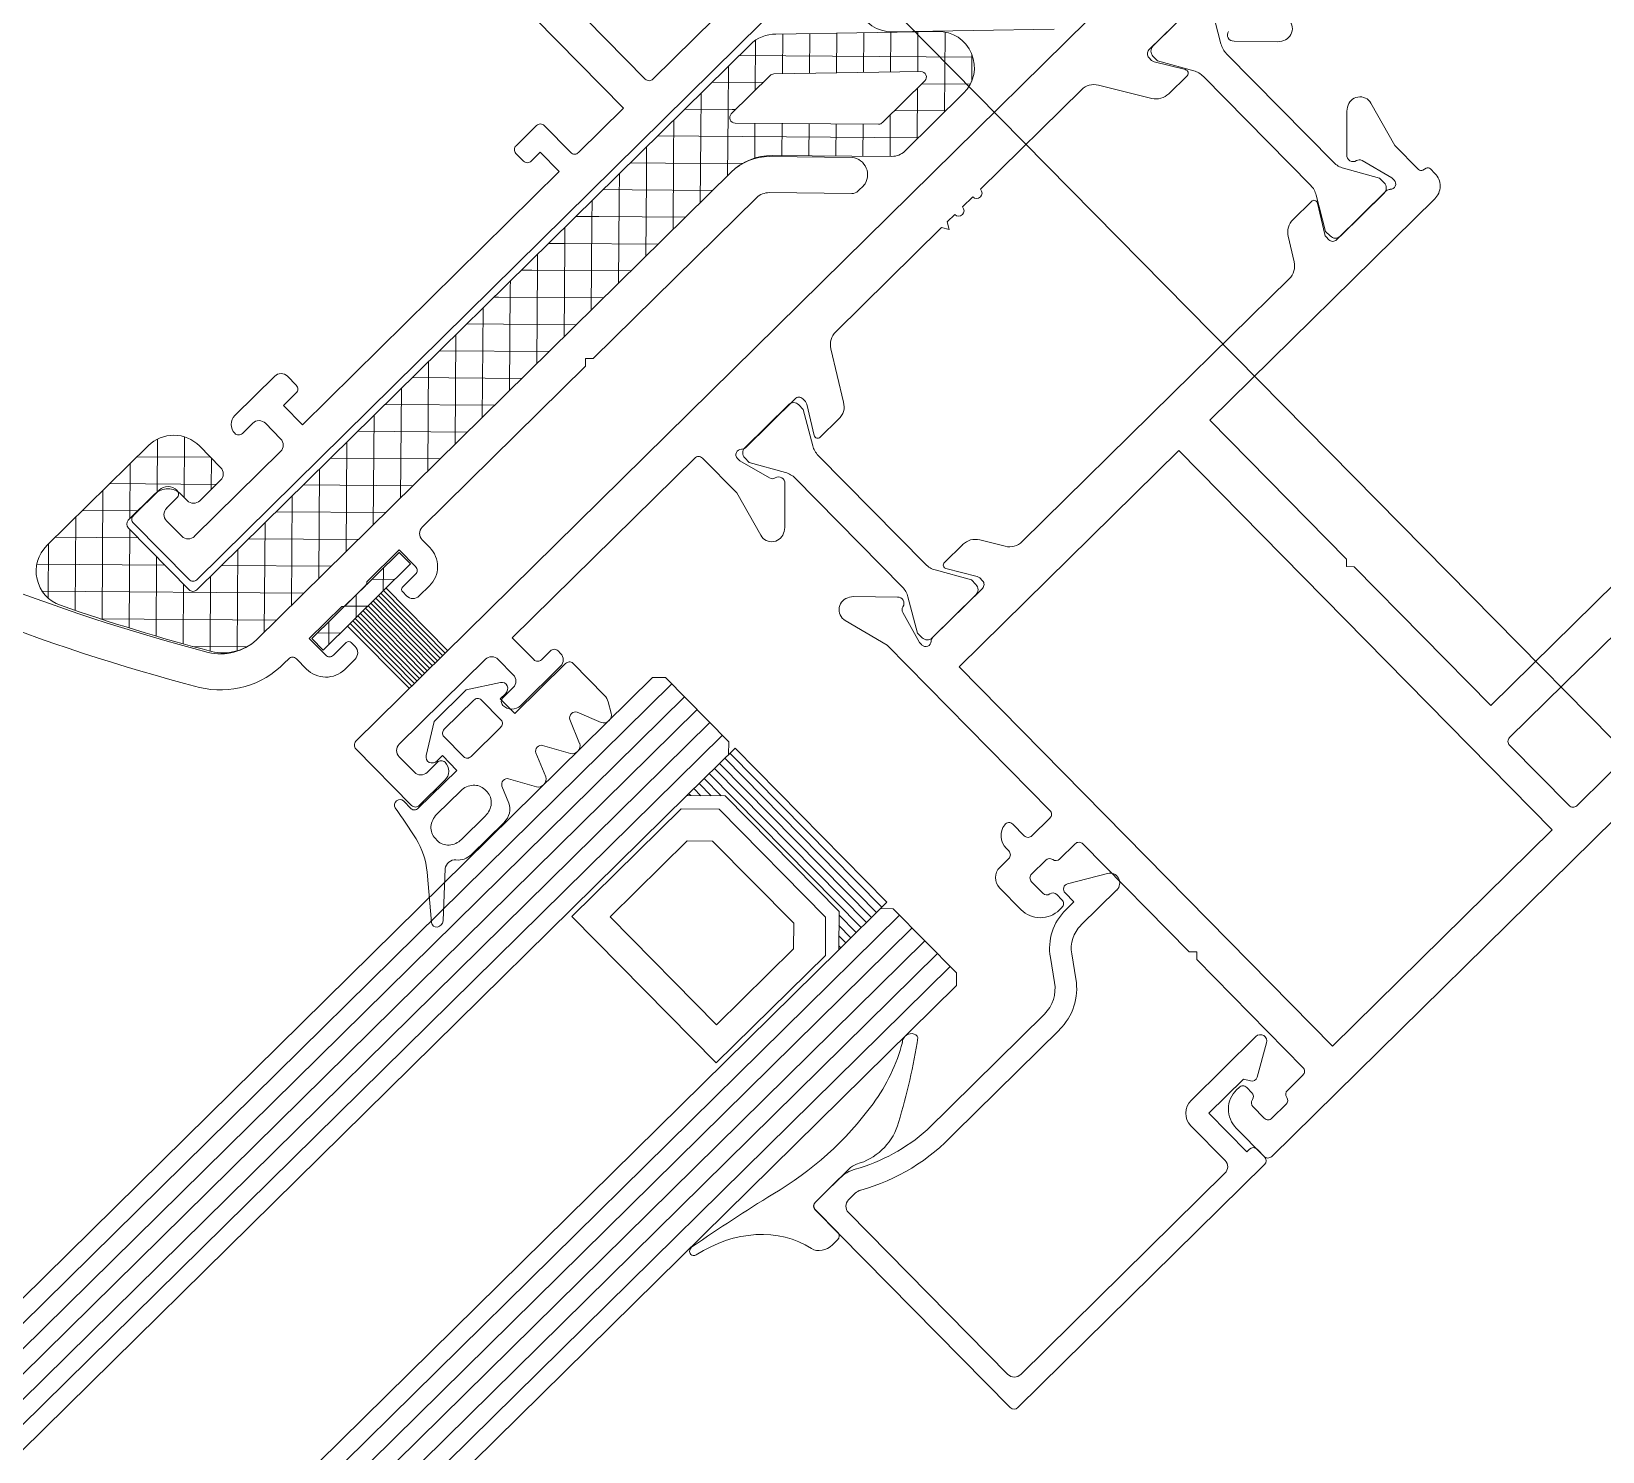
# Model space of a CAD drawing. Header units: centimetres. Extents: x 118932 to 154602, y -32682 to -23521.
# Drawn here: x 137611.67 to 137620.38, y -25667.47 to -25659.6 of the extents above; entities that cross this region are included whole.
import ezdxf

# ---------------------------------------------------------------- set-up
doc = ezdxf.new("R2010")
doc.units = ezdxf.units.CM
doc.header["$LTSCALE"] = 50
doc.header["$MEASUREMENT"] = 0
doc.layers.add('GEN_02_TF_Pencere', color=7, linetype='Continuous', lineweight=9, true_color=0x6093ac)
doc.layers.add('GEN_05_ML_Alçıpan_giydirme', color=7, linetype='Continuous', lineweight=18, true_color=0x7ebab5)

# ---------------------------------------------------------------- blocks, each defined once
blk = doc.blocks.new('P7_')
at = {"layer": 'GEN_02_TF_Pencere'}
for p, q in [((163386.2152, -16188.8257, 0.0001), (163386.2152, -16138.8229, 0.0001)), ((163384.7654, -16170.657, 0.0001), (163384.765, -16169.9566, 0.0001)), ((163384.9651, -16170.1565, 0.0001), (163384.9653, -16170.6269, 0.0001)), ((163381.2155, -16170.829, 0.0001), (163381.2152, -16170.389, 0.0001)), ((163381.2452, -16170.359, 0.0001), (163381.4452, -16170.3589, 0.0001)), ((163382.0352, -16170.3586, 0.0001), (163382.3452, -16170.3584, 0.0001)), ((163382.3952, -16170.4084, 0.0001), (163382.3953, -16170.4784, 0.0001)), ((163384.1952, -16170.3873, 0.0001), (163384.3552, -16170.3872, 0.0001)), ((163381.4852, -16170.4589, 0.0001), (163381.4052, -16170.4589, 0.0001)), ((163382.0752, -16170.4585, 0.0001), (163381.9952, -16170.4586, 0.0001)), ((163384.1653, -16170.4773, 0.0001), (163384.1652, -16170.4173, 0.0001)), ((163384.3852, -16170.4172, 0.0001), (163384.3853, -16170.6272, 0.0001)), ((163381.3553, -16170.509, 0.0001), (163381.3553, -16170.629, 0.0001)), ((163382.1253, -16170.6285, 0.0001), (163382.1253, -16170.5085, 0.0001)), ((163382.3653, -16170.5084, 0.0001), (163382.2653, -16170.5084, 0.0001)), ((163382.2653, -16170.5084, 0.0001), (163382.2654, -16170.6584, 0.0001)), ((163384.2653, -16170.5073, 0.0001), (163384.1953, -16170.5073, 0.0001)), ((163384.2654, -16170.6573, 0.0001), (163384.2653, -16170.5073, 0.0001)), ((163382.2654, -16170.6584, 0.0001), (163384.2654, -16170.6573, 0.0001)), ((163384.4154, -16170.6572, 0.0001), (163384.7654, -16170.657, 0.0001)), ((163384.9954, -16170.6569, 0.0001), (163386.6154, -16170.6559, 0.0001)), ((163381.4054, -16170.6789, 0.0001), (163382.0754, -16170.6785, 0.0001)), ((163389.1855, -16170.8545, 0.0001), (163381.2455, -16170.859, 0.0001)), ((163382.1507, -16171.5388, 0.0001), (163381.4707, -16171.5388, 0.0001)), ((163381.4707, -16171.5388, 0.0001), (163381.4707, -16171.6288, 0.0001)), ((163381.5143, -16171.5388, 0.0001), (163381.6043, -16171.6288, 0.0001)), ((163381.5143, -16171.6288, 0.0001), (163381.6043, -16171.5388, 0.0001)), ((163381.7265, -16171.5388, 0.0001), (163381.8165, -16171.6288, 0.0001)), ((163381.7265, -16171.6288, 0.0001), (163381.8165, -16171.5388, 0.0001)), ((163381.9386, -16171.5388, 0.0001), (163382.0286, -16171.6288, 0.0001)), ((163381.9386, -16171.6288, 0.0001), (163382.0286, -16171.5388, 0.0001)), ((163382.15, -16171.5381, 0.0001), (163382.1514, -16171.5395, 0.0001)), ((163382.1507, -16171.6288, 0.0001), (163382.1507, -16171.5388, 0.0001)), ((163381.4707, -16171.6288, 0.0001), (163382.1507, -16171.6288, 0.0001)), ((163381.4707, -16171.6288, 0.0001), (163381.4707, -16171.6288, 0.0001)), ((163381.6607, -16171.6288, 0.0001), (163381.6607, -16172.1165, 0.0001)), ((163381.6807, -16171.6288, 0.0001), (163381.6807, -16172.1165, 0.0001)), ((163381.7007, -16171.6288, 0.0001), (163381.7007, -16172.1165, 0.0001)), ((163381.7207, -16171.6288, 0.0001), (163381.7207, -16172.1165, 0.0001)), ((163381.7407, -16171.6288, 0.0001), (163381.7407, -16172.1165, 0.0001)), ((163381.7607, -16171.6288, 0.0001), (163381.7607, -16172.1165, 0.0001)), ((163381.7807, -16171.6288, 0.0001), (163381.7807, -16172.1165, 0.0001)), ((163381.8007, -16171.6288, 0.0001), (163381.8007, -16172.1165, 0.0001)), ((163381.8207, -16171.6288, 0.0001), (163381.8207, -16172.1165, 0.0001)), ((163381.8407, -16171.6288, 0.0001), (163381.8407, -16172.1165, 0.0001)), ((163381.8607, -16171.6288, 0.0001), (163381.8607, -16172.1165, 0.0001)), ((163381.8807, -16171.6288, 0.0001), (163381.8807, -16172.1165, 0.0001)), ((163381.9007, -16171.6288, 0.0001), (163381.9007, -16172.1165, 0.0001)), ((163381.9207, -16171.6288, 0.0001), (163381.9207, -16172.1165, 0.0001)), ((163381.9407, -16171.6288, 0.0001), (163381.9407, -16172.1165, 0.0001)), ((163381.9607, -16171.6288, 0.0001), (163381.9607, -16172.1165, 0.0001)), ((163381.4672, -16172.4459, 0.0001), (163381.6307, -16172.3425, 0.0001)), ((163381.6307, -16172.3425, 0.0001), (163381.8807, -16172.3427, 0.0001)), ((163381.8706, -16172.4133, 0.0001), (163381.6406, -16172.413, 0.0001)), ((163381.8807, -16172.3427, 0.0001), (163382.0439, -16172.4465, 0.0001)), ((163381.6106, -16172.4394, 0.0001), (163381.6104, -16172.5981, 0.0001)), ((163381.9004, -16172.5984, 0.0001), (163381.9006, -16172.4397, 0.0001)), ((163381.2005, -16172.5371, 0.0001), (163381.2004, -16172.5977, 0.0001)), ((163381.5305, -16172.5099, 0.0001), (163381.4905, -16172.5098, 0.0001)), ((163381.5303, -16172.6245, 0.0001), (163381.5305, -16172.5099, 0.0001)), ((163381.9805, -16172.5103, 0.0001), (163381.9803, -16172.6249, 0.0001)), ((163382.0205, -16172.5104, 0.0001), (163381.9805, -16172.5103, 0.0001)), ((163381.2303, -16172.6242, 0.0001), (163381.5303, -16172.6245, 0.0001)), ((163381.6191, -16172.6168, 0.0001), (163381.6191, -16172.6168, 0.0001)), ((163381.6403, -16172.6246, 0.0001), (163381.8703, -16172.6248, 0.0001)), ((163381.9803, -16172.6249, 0.0001), (163382.3752, -16172.6253, 0.0001)), ((163382.4052, -16172.6518, 0.0001), (163382.4049, -16172.9029, 0.0001)), ((163381.4658, -16172.72, 0.0001), (163381.2801, -16172.7198, 0.0001)), ((163381.1799, -16172.8078, 0.0001), (163381.1799, -16172.8268, 0.0001)), ((163381.5656, -16172.8272, 0.0001), (163381.5657, -16172.8082, 0.0001)), ((163381.5656, -16172.8272, 0.0001), (163381.5656, -16172.8272, 0.0001)), ((163380.8378, -16173.1266, 0.0001), (163381.0159, -16172.9111, 0.0001)), ((163381.2798, -16172.915, 0.0001), (163381.4655, -16172.9152, 0.0001)), ((163381.6471, -16172.8622, 0.0001), (163381.6081, -16172.9555, 0.0001)), ((163381.7801, -16172.9988, 0.0001), (163381.7018, -16172.8589, 0.0001)), ((163381.9114, -16172.8624, 0.0001), (163381.8557, -16172.9956, 0.0001)), ((163382.0444, -16172.999, 0.0001), (163381.966, -16172.8592, 0.0001)), ((163382.1753, -16172.8629, 0.0001), (163382.1199, -16172.9959, 0.0001)), ((163382.2866, -16172.9961, 0.0001), (163382.2316, -16172.8629, 0.0001)), ((163303.5737, -16173.019, 0.0001), (163382.6652, -16173.019, 0.0001)), ((163381.1016, -16172.9671, 0.0001), (163380.8898, -16173.1659, 0.0001)), ((163381.5142, -16173.0131, 0.0001), (163381.2602, -16173.0129, 0.0001)), ((163381.6081, -16172.9555, 0.0001), (163381.6081, -16172.9555, 0.0001)), ((163382.3944, -16172.942, 0.0001), (163382.3621, -16172.9993, 0.0001)), ((163382.7152, -16173.069, 0.0001), (163382.6652, -16173.019, 0.0001)), ((163382.7152, -16173.569, 0.0001), (163382.7152, -16173.069, 0.0001)), ((163303.6563, -16173.119, 0.0001), (163382.7152, -16173.119, 0.0001)), ((163301.7852, -16173.219, 0.0001), (163382.7152, -16173.219, 0.0001)), ((163301.7852, -16173.319, 0.0001), (163382.7152, -16173.319, 0.0001)), ((163301.7852, -16173.419, 0.0001), (163382.7152, -16173.419, 0.0001)), ((163301.7852, -16173.519, 0.0001), (163382.7152, -16173.519, 0.0001)), ((163302.1602, -16173.619, 0.0001), (163382.3402, -16173.619, 0.0001)), ((163382.4902, -16173.769, 0.0001), (163382.3402, -16173.619, 0.0001)), ((163382.3402, -16173.619, 0.0001), (163382.7152, -16173.619, 0.0001)), ((163382.3552, -16173.634, 0.0001), (163382.3552, -16173.619, 0.0001)), ((163382.3952, -16173.674, 0.0001), (163382.3952, -16173.619, 0.0001)), ((163382.4352, -16173.714, 0.0001), (163382.4352, -16173.619, 0.0001)), ((163382.4752, -16173.754, 0.0001), (163382.4752, -16173.619, 0.0001)), ((163382.5152, -16174.819, 0.0001), (163382.5152, -16173.619, 0.0001)), ((163382.5552, -16174.819, 0.0001), (163382.5552, -16173.619, 0.0001)), ((163382.5952, -16174.819, 0.0001), (163382.5952, -16173.619, 0.0001)), ((163382.6352, -16174.819, 0.0001), (163382.6352, -16173.619, 0.0001)), ((163382.6652, -16173.619, 0.0001), (163382.7152, -16173.569, 0.0001)), ((163382.6752, -16174.819, 0.0001), (163382.6752, -16173.619, 0.0001)), ((163382.7152, -16173.619, 0.0001), (163382.7152, -16174.819, 0.0001)), ((163382.7152, -16174.819, 0.0001), (163382.7152, -16173.619, 0.0001)), ((163382.2652, -16173.649, 0.0001), (163381.4152, -16173.649, 0.0001)), ((163381.4152, -16173.649, 0.0001), (163381.4152, -16174.789, 0.0001)), ((163382.4152, -16173.799, 0.0001), (163382.2652, -16173.649, 0.0001)), ((163382.1652, -16173.799, 0.0001), (163381.5652, -16173.799, 0.0001)), ((163381.5652, -16173.799, 0.0001), (163381.5652, -16174.639, 0.0001)), ((163382.2652, -16173.899, 0.0001), (163382.1652, -16173.799, 0.0001)), ((163382.4152, -16174.639, 0.0001), (163382.4152, -16173.799, 0.0001)), ((163382.4902, -16174.669, 0.0001), (163382.4902, -16173.769, 0.0001)), ((163382.2652, -16174.539, 0.0001), (163382.2652, -16173.899, 0.0001)), ((163382.1652, -16174.639, 0.0001), (163382.2652, -16174.539, 0.0001)), ((163381.5652, -16174.639, 0.0001), (163382.1652, -16174.639, 0.0001)), ((163382.2652, -16174.789, 0.0001), (163382.4152, -16174.639, 0.0001)), ((163382.3402, -16174.819, 0.0001), (163382.4902, -16174.669, 0.0001)), ((163382.3952, -16174.819, 0.0001), (163382.3952, -16174.764, 0.0001)), ((163382.4352, -16174.819, 0.0001), (163382.4352, -16174.724, 0.0001)), ((163382.4752, -16174.819, 0.0001), (163382.4752, -16174.684, 0.0001)), ((163302.1602, -16174.819, 0.0001), (163382.3402, -16174.819, 0.0001)), ((163381.4152, -16174.789, 0.0001), (163382.2652, -16174.789, 0.0001)), ((163382.7152, -16174.819, 0.0001), (163382.3402, -16174.819, 0.0001)), ((163382.3552, -16174.819, 0.0001), (163382.3552, -16174.804, 0.0001)), ((163382.7152, -16174.869, 0.0001), (163382.6652, -16174.819, 0.0001)), ((163382.7152, -16174.819, 0.0001), (163382.7152, -16174.819, 0.0001)), ((163301.7852, -16174.919, 0.0001), (163382.7152, -16174.919, 0.0001)), ((163382.7152, -16175.369, 0.0001), (163382.7152, -16174.869, 0.0001)), ((163301.7852, -16175.019, 0.0001), (163382.7152, -16175.019, 0.0001)), ((163301.7852, -16175.119, 0.0001), (163382.7152, -16175.119, 0.0001)), ((163301.7852, -16175.219, 0.0001), (163382.7152, -16175.219, 0.0001)), ((163301.7852, -16175.319, 0.0001), (163382.7152, -16175.319, 0.0001)), ((163382.6652, -16175.419, 0.0001), (163382.7152, -16175.369, 0.0001)), ((163301.8352, -16175.419, 0.0001), (163382.6652, -16175.419, 0.0001)), ((163382.2633, -16175.419, 0.0001), (163382.2506, -16175.4209, 0.0001)), ((163381.2652, -16175.725, 0.0001), (163381.5261, -16175.725, 0.0001)), ((163381.2352, -16175.9349, 0.0001), (163381.2352, -16175.7502, 0.0001)), ((163381.5755, -16175.736, 0.0001), (163381.5949, -16175.745, 0.0001)), ((163381.1673, -16175.9601, 0.0001), (163381.2052, -16175.9601, 0.0001)), ((163381.2052, -16175.9601, 0.0001), (163381.2052, -16175.9601, 0.0001))]:
    blk.add_line(p, q, dxfattribs=at)
at = {"layer": 'GEN_02_TF_Pencere', "extrusion": (0, 0, -1)}
for p, q in [((163380.5867, -16170.3528, 0.0001), (163380.7985, -16170.141, 0.0001)), ((163380.6452, -16170.5064, 0.0001), (163381.0106, -16170.141, 0.0001)), ((163380.7169, -16170.6469, 0.0001), (163381.2228, -16170.141, 0.0001)), ((163381.5762, -16170.141, 0.0001), (163380.7864, -16170.141, 0.0001)), ((163381.1762, -16170.4651, 0.0001), (163380.8521, -16170.141, 0.0001)), ((163381.2807, -16170.3575, 0.0001), (163381.0643, -16170.141, 0.0001)), ((163381.2185, -16170.3575, 0.0001), (163381.4349, -16170.141, 0.0001)), ((163381.6943, -16170.5589, 0.0001), (163381.2764, -16170.141, 0.0001)), ((163381.4293, -16170.3588, 0.0001), (163381.6374, -16170.1506, 0.0001)), ((163381.7762, -16170.4287, 0.0001), (163381.4885, -16170.141, 0.0001)), ((163381.1762, -16170.6772, 0.0001), (163380.6743, -16170.1753, 0.0001)), ((163381.6157, -16171.3288, 0.0001), (163380.59, -16170.3031, 0.0001)), ((163381.515, -16170.4852, 0.0001), (163381.7529, -16170.2473, 0.0001)), ((163380.7902, -16170.7857, 0.0001), (163381.1762, -16170.3997, 0.0001)), ((163381.1762, -16170.8689, 0.0001), (163381.1762, -16170.3889, 0.0001)), ((163381.2062, -16170.3575, 0.0001), (163381.4062, -16170.3575, 0.0001)), ((163381.7762, -16170.5089, 0.0001), (163381.7762, -16170.341, 0.0001)), ((163381.515, -16170.4489, 0.0001), (163381.515, -16170.5089, 0.0001)), ((163381.6534, -16170.5589, 0.0001), (163381.7762, -16170.4361, 0.0001)), ((163381.565, -16170.5589, 0.0001), (163381.7262, -16170.5589, 0.0001)), ((163381.4036, -16171.3288, 0.0001), (163380.7118, -16170.6371, 0.0001)), ((163380.8652, -16170.9229, 0.0001), (163381.1762, -16170.6118, 0.0001)), ((163380.9417, -16171.0584, 0.0001), (163381.1762, -16170.824, 0.0001)), ((163381.0199, -16171.1924, 0.0001), (163381.3134, -16170.8989, 0.0001)), ((163381.1274, -16171.297, 0.0001), (163381.5256, -16170.8989, 0.0001)), ((163385.5151, -16170.8989, 0.0001), (163381.2062, -16170.8989, 0.0001)), ((163381.3077, -16171.3288, 0.0001), (163381.7377, -16170.8989, 0.0001)), ((163381.8278, -16171.3288, 0.0001), (163381.3979, -16170.8989, 0.0001)), ((163381.5199, -16171.3288, 0.0001), (163381.9498, -16170.8989, 0.0001)), ((163382.0399, -16171.3288, 0.0001), (163381.61, -16170.8989, 0.0001)), ((163381.732, -16171.3288, 0.0001), (163382.162, -16170.8989, 0.0001)), ((163382.2521, -16171.3288, 0.0001), (163381.8221, -16170.8989, 0.0001)), ((163381.9441, -16171.3288, 0.0001), (163382.3741, -16170.8989, 0.0001)), ((163382.4642, -16171.3288, 0.0001), (163382.0343, -16170.8989, 0.0001)), ((163382.1563, -16171.3288, 0.0001), (163382.5862, -16170.8989, 0.0001)), ((163382.6763, -16171.3288, 0.0001), (163382.2464, -16170.8989, 0.0001)), ((163382.3684, -16171.3288, 0.0001), (163382.7984, -16170.8989, 0.0001)), ((163382.8885, -16171.3288, 0.0001), (163382.4585, -16170.8989, 0.0001)), ((163382.5805, -16171.3288, 0.0001), (163383.0105, -16170.8989, 0.0001)), ((163383.1006, -16171.3288, 0.0001), (163382.6707, -16170.8989, 0.0001)), ((163382.7927, -16171.3288, 0.0001), (163383.2226, -16170.8989, 0.0001)), ((163383.3127, -16171.3288, 0.0001), (163382.8828, -16170.8989, 0.0001)), ((163383.0048, -16171.3288, 0.0001), (163383.4279, -16170.9057, 0.0001)), ((163383.5249, -16171.3288, 0.0001), (163383.0949, -16170.8989, 0.0001)), ((163383.2169, -16171.3288, 0.0001), (163383.6204, -16170.9254, 0.0001)), ((163383.737, -16171.3288, 0.0001), (163383.307, -16170.8989, 0.0001)), ((163383.4279, -16170.9057, 0.0001), (163383.4348, -16170.8989, 0.0001)), ((163383.5372, -16170.9169, 0.0001), (163383.5192, -16170.8989, 0.0001)), ((163383.9491, -16171.3288, 0.0001), (163383.5372, -16170.9169, 0.0001)), ((163383.6204, -16170.9254, 0.0001), (163383.6469, -16170.8989, 0.0001)), ((163383.7734, -16170.941, 0.0001), (163383.7313, -16170.8989, 0.0001)), ((163383.8129, -16170.945, 0.0001), (163383.859, -16170.8989, 0.0001)), ((163384.0096, -16170.9651, 0.0001), (163383.9434, -16170.8989, 0.0001)), ((163384.0054, -16170.9646, 0.0001), (163384.0711, -16170.8989, 0.0001)), ((163384.2459, -16170.9892, 0.0001), (163384.1556, -16170.8989, 0.0001)), ((163384.1979, -16170.9843, 0.0001), (163384.2833, -16170.8989, 0.0001)), ((163384.4821, -16171.0133, 0.0001), (163384.3677, -16170.8989, 0.0001)), ((163384.3904, -16171.0039, 0.0001), (163384.4954, -16170.8989, 0.0001)), ((163384.7183, -16171.0374, 0.0001), (163384.5798, -16170.8989, 0.0001)), ((163384.5829, -16171.0235, 0.0001), (163384.7075, -16170.8989, 0.0001)), ((163384.7754, -16171.0432, 0.0001), (163384.9197, -16170.8989, 0.0001)), ((163384.9546, -16171.0615, 0.0001), (163384.792, -16170.8989, 0.0001)), ((163384.9679, -16171.0628, 0.0001), (163385.1318, -16170.8989, 0.0001)), ((163385.1908, -16171.0856, 0.0001), (163385.0041, -16170.8989, 0.0001)), ((163385.1604, -16171.0825, 0.0001), (163385.3439, -16170.8989, 0.0001)), ((163385.4162, -16171.0989, 0.0001), (163385.2162, -16170.8989, 0.0001)), ((163385.3561, -16171.0989, 0.0001), (163385.5525, -16170.9024, 0.0001)), ((163386.3445, -16171.815, 0.0001), (163385.4284, -16170.8989, 0.0001)), ((163385.5151, -16170.8989, 0.0001), (163385.5151, -16170.8989, 0.0001)), ((163383.4291, -16171.3288, 0.0001), (163383.8129, -16170.945, 0.0001)), ((163383.6412, -16171.3288, 0.0001), (163384.0054, -16170.9646, 0.0001)), ((163384.1613, -16171.3288, 0.0001), (163383.7734, -16170.941, 0.0001)), ((163383.8533, -16171.3288, 0.0001), (163384.1979, -16170.9843, 0.0001)), ((163384.3734, -16171.3288, 0.0001), (163384.0096, -16170.9651, 0.0001)), ((163384.0655, -16171.3288, 0.0001), (163384.3904, -16171.0039, 0.0001)), ((163384.5855, -16171.3288, 0.0001), (163384.2459, -16170.9892, 0.0001)), ((163384.2776, -16171.3288, 0.0001), (163384.5829, -16171.0235, 0.0001)), ((163384.7977, -16171.3288, 0.0001), (163384.4821, -16171.0133, 0.0001)), ((163385.5274, -16171.1397, 0.0001), (163385.6837, -16170.9834, 0.0001)), ((163386.3056, -16171.577, 0.0001), (163385.6565, -16170.9574, 0.0001)), ((163381.1813, -16171.3187, 0.0001), (163380.97, -16171.1074, 0.0001)), ((163384.4897, -16171.3288, 0.0001), (163384.7754, -16171.0432, 0.0001)), ((163384.7019, -16171.3288, 0.0001), (163384.9679, -16171.0628, 0.0001)), ((163385.0191, -16171.3382, 0.0001), (163384.7183, -16171.0374, 0.0001)), ((163384.914, -16171.3288, 0.0001), (163385.1604, -16171.0825, 0.0001)), ((163385.8148, -16171.9217, 0.0001), (163384.9546, -16171.0615, 0.0001)), ((163385.1699, -16171.0989, 0.0001), (163385.4726, -16171.0989, 0.0001)), ((163385.1699, -16171.0989, 0.0001), (163385.1699, -16171.0989, 0.0001)), ((163385.2041, -16171.0989, 0.0001), (163385.1908, -16171.0856, 0.0001)), ((163385.4933, -16171.1071, 0.0001), (163386.0826, -16171.6699, 0.0001)), ((163385.6359, -16171.2433, 0.0001), (163385.7922, -16171.087, 0.0001)), ((163385.7115, -16171.7129, 0.0001), (163385.1487, -16171.1501, 0.0001)), ((163385.7444, -16171.3469, 0.0001), (163385.9008, -16171.1906, 0.0001)), ((163385.09, -16171.3649, 0.0001), (163385.2268, -16171.2282, 0.0001)), ((163380.8365, -16171.2942, 0.0001), (163380.8365, -16171.2942, 0.0001)), ((163381.2467, -16171.3288, 0.0001), (163384.9425, -16171.3288, 0.0001)), ((163381.2468, -16171.3288, 0.0001), (163384.9424, -16171.3288, 0.0001)), ((163385.2066, -16171.4605, 0.0001), (163385.3328, -16171.3342, 0.0001)), ((163385.8529, -16171.4506, 0.0001), (163386.0093, -16171.2942, 0.0001)), ((163385.1547, -16171.4167, 0.0001), (163385.4767, -16171.7415, 0.0001)), ((163385.1687, -16171.4225, 0.0001), (163385.6385, -16171.8924, 0.0001)), ((163385.3127, -16171.5665, 0.0001), (163385.4389, -16171.4403, 0.0001)), ((163385.9614, -16171.5542, 0.0001), (163386.1178, -16171.3978, 0.0001)), ((163386.1248, -16171.4007, 0.0001), (163386.7739, -16172.0203, 0.0001)), ((163381.3007, -16171.5288, 0.0001), (163381.2663, -16171.5288, 0.0001)), ((163381.7134, -16171.5288, 0.0001), (163381.4607, -16171.5288, 0.0001)), ((163381.4607, -16171.5288, 0.0001), (163381.4607, -16171.6588, 0.0001)), ((163381.8907, -16171.5388, 0.0001), (163381.7307, -16171.5388, 0.0001)), ((163382.1607, -16171.5288, 0.0001), (163381.9081, -16171.5288, 0.0001)), ((163382.1607, -16171.6588, 0.0001), (163382.1607, -16171.5288, 0.0001)), ((163383.6116, -16171.5288, 0.0001), (163382.3407, -16171.5288, 0.0001)), ((163383.6416, -16171.4988, 0.0001), (163383.6116, -16171.5288, 0.0001)), ((163383.6716, -16171.5288, 0.0001), (163383.6416, -16171.4988, 0.0001)), ((163384.9425, -16171.5288, 0.0001), (163383.6716, -16171.5288, 0.0001)), ((163385.4187, -16171.6726, 0.0001), (163385.545, -16171.5464, 0.0001)), ((163386.0699, -16171.6578, 0.0001), (163386.2264, -16171.5014, 0.0001)), ((163381.3307, -16171.6388, 0.0001), (163381.3307, -16171.5588, 0.0001)), ((163382.2907, -16171.5788, 0.0001), (163382.2907, -16171.6388, 0.0001)), ((163385.3353, -16171.8829, 0.0001), (163385.0133, -16171.5581, 0.0001)), ((163386.0182, -16171.9217, 0.0001), (163386.332, -16171.6079, 0.0001)), ((163381.4907, -16171.6888, 0.0001), (163381.5907, -16171.6888, 0.0001)), ((163381.6107, -16171.7088, 0.0001), (163381.6107, -16171.7388, 0.0001)), ((163382.0107, -16171.7388, 0.0001), (163382.0107, -16171.7088, 0.0001)), ((163382.0307, -16171.6888, 0.0001), (163382.1307, -16171.6888, 0.0001)), ((163385.5248, -16171.7787, 0.0001), (163385.651, -16171.6524, 0.0001)), ((163381.5607, -16171.7888, 0.0001), (163381.4807, -16171.7888, 0.0001)), ((163382.1407, -16171.7888, 0.0001), (163382.0607, -16171.7888, 0.0001)), ((163385.6309, -16171.8847, 0.0001), (163385.7939, -16171.7217, 0.0001)), ((163386.0619, -16171.7217, 0.0001), (163385.7327, -16171.7217, 0.0001)), ((163385.806, -16171.9217, 0.0001), (163386.006, -16171.7217, 0.0001)), ((163386.0269, -16171.9217, 0.0001), (163385.8269, -16171.7217, 0.0001)), ((163386.2293, -16171.9119, 0.0001), (163386.0391, -16171.7217, 0.0001)), ((163386.2466, -16171.9054, 0.0001), (163386.3513, -16171.8007, 0.0001)), ((163385.4131, -16171.8976, 0.0001), (163385.3706, -16171.8976, 0.0001)), ((163385.7092, -16171.9217, 0.0001), (163386.1676, -16171.9217, 0.0001)), ((163381.2151, -16172.1465, 0.0001), (163381.2151, -16172.5865, 0.0001)), ((163391.1851, -16172.1165, 0.0001), (163381.2451, -16172.1165, 0.0001)), ((163381.4051, -16172.2965, 0.0001), (163382.0751, -16172.2965, 0.0001)), ((163382.2651, -16172.4865, 0.0001), (163382.2651, -16172.3165, 0.0001)), ((163382.2651, -16172.3165, 0.0001), (163383.6851, -16172.3165, 0.0001)), ((163381.3551, -16172.4665, 0.0001), (163381.3551, -16172.3465, 0.0001)), ((163382.1251, -16172.3465, 0.0001), (163382.1251, -16172.4665, 0.0001)), ((163383.7151, -16172.3465, 0.0001), (163383.7151, -16172.6176, 0.0001)), ((163384.4902, -16172.6744, 0.0001), (163384.6488, -16172.4144, 0.0001)), ((163384.7342, -16172.3665, 0.0001), (163385.5581, -16172.3665, 0.0001)), ((163385.5581, -16172.3665, 0.0001), (163385.5801, -16172.4045, 0.0001)), ((163385.5801, -16172.4045, 0.0001), (163385.602, -16172.3665, 0.0001)), ((163385.602, -16172.3665, 0.0001), (163385.6601, -16172.3665, 0.0001)), ((163385.7201, -16172.3665, 0.0001), (163385.8001, -16172.3665, 0.0001)), ((163385.8601, -16172.3665, 0.0001), (163386.646, -16172.3665, 0.0001)), ((163386.7313, -16172.4144, 0.0001), (163386.89, -16172.6744, 0.0001)), ((163383.8526, -16172.5023, 0.0001), (163383.8526, -16172.4841, 0.0001)), ((163383.9036, -16172.6865, 0.0001), (163383.8526, -16172.5023, 0.0001)), ((163384.2634, -16172.4706, 0.0001), (163383.9234, -16172.4706, 0.0001)), ((163383.9256, -16172.4723, 0.0001), (163384.3126, -16172.4723, 0.0001)), ((163384.3426, -16172.5023, 0.0001), (163384.3426, -16172.5239, 0.0001)), ((163387.0376, -16172.5239, 0.0001), (163387.0376, -16172.5023, 0.0001)), ((163387.0676, -16172.4723, 0.0001), (163387.4546, -16172.4723, 0.0001)), ((163387.0993, -16172.4724, 0.0001), (163387.4393, -16172.4724, 0.0001)), ((163381.4851, -16172.5165, 0.0001), (163381.4051, -16172.5165, 0.0001)), ((163382.0751, -16172.5165, 0.0001), (163381.9951, -16172.5165, 0.0001)), ((163382.3651, -16172.5165, 0.0001), (163382.2951, -16172.5165, 0.0001)), ((163382.3951, -16172.5665, 0.0001), (163382.3951, -16172.5465, 0.0001)), ((163383.8834, -16172.5106, 0.0001), (163383.8834, -16172.5466, 0.0001)), ((163383.8834, -16172.5466, 0.0001), (163383.9873, -16172.7266, 0.0001)), ((163384.1994, -16172.7266, 0.0001), (163384.3034, -16172.5466, 0.0001)), ((163384.3382, -16172.5395, 0.0001), (163384.2452, -16172.6919, 0.0001)), ((163384.3034, -16172.5466, 0.0001), (163384.3034, -16172.5106, 0.0001)), ((163387.135, -16172.6919, 0.0001), (163387.042, -16172.5395, 0.0001)), ((163387.0593, -16172.5485, 0.0001), (163387.0593, -16172.5124, 0.0001)), ((163387.1633, -16172.7285, 0.0001), (163387.0593, -16172.5485, 0.0001)), ((163387.4793, -16172.5485, 0.0001), (163387.3754, -16172.7285, 0.0001)), ((163381.2451, -16172.6165, 0.0001), (163381.4451, -16172.6165, 0.0001)), ((163382.0351, -16172.6165, 0.0001), (163382.3451, -16172.6165, 0.0001)), ((163383.7151, -16172.6176, 0.0001), (163383.6453, -16172.8784, 0.0001)), ((163384.2623, -16172.7223, 0.0001), (163384.4048, -16172.7223, 0.0001)), ((163386.9753, -16172.7223, 0.0001), (163387.1179, -16172.7223, 0.0001)), ((163383.771, -16172.9413, 0.0001), (163383.9421, -16172.7684, 0.0001)), ((163384.0034, -16172.7866, 0.0001), (163384.0034, -16173.6345, 0.0001)), ((163384.1834, -16173.6345, 0.0001), (163384.1834, -16172.7866, 0.0001)), ((163387.1793, -16173.6363, 0.0001), (163387.1793, -16172.7885, 0.0001)), ((163387.3593, -16172.7885, 0.0001), (163387.3593, -16173.6363, 0.0001)), ((163387.438, -16172.7684, 0.0001), (163387.6091, -16172.9413, 0.0001)), ((163383.7531, -16172.9539, 0.0001), (163383.771, -16172.9413, 0.0001)), ((163387.6091, -16172.9413, 0.0001), (163387.6271, -16172.9539, 0.0001)), ((163383.6473, -16173.5441, 0.0001), (163383.717, -16173.805, 0.0001)), ((163383.7731, -16173.4813, 0.0001), (163383.7551, -16173.4687, 0.0001)), ((163383.9441, -16173.6543, 0.0001), (163383.7731, -16173.4813, 0.0001)), ((163387.6112, -16173.4835, 0.0001), (163387.44, -16173.6563, 0.0001)), ((163387.6292, -16173.471, 0.0001), (163387.6112, -16173.4835, 0.0001)), ((163387.667, -16173.8072, 0.0001), (163387.7369, -16173.5465, 0.0001)), ((163384.1834, -16173.6345, 0.0001), (163384.1834, -16173.6345, 0.0001)), ((163387.1793, -16173.6363, 0.0001), (163387.1793, -16173.6363, 0.0001)), ((163383.9873, -16173.6945, 0.0001), (163383.8834, -16173.8745, 0.0001)), ((163384.3034, -16173.8745, 0.0001), (163384.1994, -16173.6945, 0.0001)), ((163384.4068, -16173.7007, 0.0001), (163384.2642, -16173.7006, 0.0001)), ((163387.1198, -16173.7023, 0.0001), (163386.9773, -16173.7022, 0.0001)), ((163387.0593, -16173.8763, 0.0001), (163387.1633, -16173.6963, 0.0001)), ((163387.3754, -16173.6963, 0.0001), (163387.4793, -16173.8763, 0.0001)), ((163383.717, -16173.805, 0.0001), (163383.7162, -16175.0907, 0.0001)), ((163383.8544, -16173.9204, 0.0001), (163383.9055, -16173.7362, 0.0001)), ((163384.2471, -16173.731, 0.0001), (163384.34, -16173.8835, 0.0001)), ((163384.5678, -16173.8729, 0.0001), (163384.4921, -16173.7487, 0.0001)), ((163386.8919, -16173.75, 0.0001), (163386.816, -16173.8742, 0.0001)), ((163387.0438, -16173.885, 0.0001), (163387.1369, -16173.7327, 0.0001)), ((163387.4785, -16173.7383, 0.0001), (163387.5294, -16173.9225, 0.0001)), ((163387.6668, -16173.9938, 0.0001), (163387.667, -16173.8072, 0.0001)), ((163383.8834, -16173.8745, 0.0001), (163383.8834, -16173.9106, 0.0001)), ((163384.3034, -16173.9106, 0.0001), (163384.3034, -16173.8745, 0.0001)), ((163387.0593, -16173.9124, 0.0001), (163387.0593, -16173.8763, 0.0001)), ((163387.4793, -16173.8763, 0.0001), (163387.4793, -16173.9124, 0.0001)), ((163383.8544, -16173.9385, 0.0001), (163383.8544, -16173.9204, 0.0001)), ((163383.9234, -16173.9506, 0.0001), (163384.2634, -16173.9506, 0.0001)), ((163384.3144, -16173.9507, 0.0001), (163383.9274, -16173.9504, 0.0001)), ((163384.3444, -16173.8991, 0.0001), (163384.3444, -16173.9207, 0.0001)), ((163385.8238, -16173.9215, 0.0001), (163384.6531, -16173.9208, 0.0001)), ((163386.7306, -16173.922, 0.0001), (163385.8238, -16173.9215, 0.0001)), ((163387.0394, -16173.9222, 0.0001), (163387.0394, -16173.9006, 0.0001)), ((163387.4564, -16173.9525, 0.0001), (163387.0694, -16173.9522, 0.0001)), ((163387.4393, -16173.9524, 0.0001), (163387.0993, -16173.9524, 0.0001)), ((163387.5294, -16173.9225, 0.0001), (163387.5294, -16173.9407, 0.0001)), ((163387.7016, -16174.0185, 0.0001), (163387.6817, -16174.0132, 0.0001)), ((163387.7164, -16174.0726, 0.0001), (163387.7164, -16174.0378, 0.0001)), ((163383.9151, -16177.1208, 0.0001), (163383.9167, -16174.1704, 0.0001)), ((163383.9167, -16174.1704, 0.0001), (163385.6267, -16174.1714, 0.0001)), ((163385.6267, -16174.1714, 0.0001), (163385.6251, -16177.1218, 0.0001)), ((163385.8661, -16175.2515, 0.0001), (163385.8667, -16174.1715, 0.0001)), ((163385.8667, -16174.1715, 0.0001), (163387.6163, -16174.1725, 0.0001)), ((163383.5162, -16175.0906, 0.0001), (163383.5163, -16175.0006, 0.0001)), ((163383.3962, -16175.0698, 0.0001), (163383.3962, -16175.0906, 0.0001)), ((163383.2162, -16175.2004, 0.0001), (163383.2161, -16175.3704, 0.0001)), ((163383.3662, -16175.1205, 0.0001), (163383.2962, -16175.1205, 0.0001)), ((163383.6862, -16175.1207, 0.0001), (163383.5462, -16175.1206, 0.0001)), ((163383.3961, -16175.2706, 0.0001), (163383.5061, -16175.2706, 0.0001)), ((163385.8361, -16175.2815, 0.0001), (163385.8661, -16175.2515, 0.0001)), ((163385.8661, -16175.3115, 0.0001), (163385.8361, -16175.2815, 0.0001)), ((163383.366, -16175.3905, 0.0001), (163383.3661, -16175.3005, 0.0001)), ((163383.5652, -16175.3206, 0.0001), (163383.6861, -16175.3207, 0.0001)), ((163383.7161, -16175.3507, 0.0001), (163383.7156, -16176.1907, 0.0001)), ((163385.8655, -16176.3915, 0.0001), (163385.8661, -16175.3115, 0.0001)), ((163383.416, -16175.4906, 0.0001), (163383.416, -16175.4497, 0.0001)), ((163383.6979, -16175.5632, 0.0001), (163383.5002, -16175.449, 0.0001)), ((163383.366, -16175.5205, 0.0001), (163383.386, -16175.5205, 0.0001)), ((163383.4552, -16175.545, 0.0001), (163383.3914, -16175.545, 0.0001)), ((163383.4552, -16175.475, 0.0001), (163383.4552, -16175.545, 0.0001)), ((163381.4543, -16175.725, 0.0001), (163381.2652, -16175.725, 0.0001)), ((163383.1456, -16175.6729, 0.0001), (163383.0646, -16175.7886, 0.0001)), ((163383.3914, -16175.665, 0.0001), (163383.6706, -16175.665, 0.0001)), ((163381.2352, -16175.755, 0.0001), (163381.2352, -16177.295, 0.0001)), ((163383.1629, -16175.8574, 0.0001), (163383.2439, -16175.7418, 0.0001)), ((163381.3552, -16177.155, 0.0001), (163381.3552, -16175.895, 0.0001)), ((163381.4052, -16175.845, 0.0001), (163381.4568, -16175.845, 0.0001)), ((163382.9008, -16175.8739, 0.0001), (163381.9876, -16175.8739, 0.0001)), ((163382.0856, -16175.9939, 0.0001), (163382.9008, -16175.9939, 0.0001)), ((163383.7156, -16176.2507, 0.0001), (163383.7151, -16177.0907, 0.0001)), ((163383.7156, -16176.1907, 0.0001), (163383.7456, -16176.2208, 0.0001)), ((163383.7456, -16176.2208, 0.0001), (163383.7156, -16176.2507, 0.0001)), ((163387.6355, -16176.3926, 0.0001), (163385.8655, -16176.3915, 0.0001)), ((163385.8154, -16176.5915, 0.0001), (163387.4354, -16176.5924, 0.0001)), ((163385.7851, -16177.0919, 0.0001), (163385.7853, -16176.6215, 0.0001)), ((163385.7941, -16176.6003, 0.0001), (163385.7941, -16176.6003, 0.0001)), ((163383.6491, -16176.785, 0.0001), (163383.1452, -16176.785, 0.0001)), ((163383.4964, -16176.951, 0.0001), (163383.6671, -16176.8524, 0.0001)), ((163383.0452, -16176.885, 0.0001), (163383.0452, -16177.155, 0.0001)), ((163383.1652, -16177.205, 0.0001), (163383.1652, -16176.905, 0.0001)), ((163383.1652, -16176.905, 0.0001), (163383.4352, -16176.905, 0.0001)), ((163383.3852, -16176.9205, 0.0001), (163383.3652, -16176.9205, 0.0001)), ((163383.4352, -16176.905, 0.0001), (163383.4554, -16176.94, 0.0001)), ((163383.4151, -16176.9914, 0.0001), (163383.4151, -16176.9506, 0.0001)), ((163383.2151, -16177.0704, 0.0001), (163383.215, -16177.2904, 0.0001)), ((163383.365, -16177.1405, 0.0001), (163383.3651, -16177.0505, 0.0001)), ((163383.6851, -16177.1207, 0.0001), (163383.5642, -16177.1206, 0.0001)), ((163385.6251, -16177.1218, 0.0001), (163383.9151, -16177.1208, 0.0001)), ((163385.6251, -16177.1218, 0.0001), (163385.6251, -16177.1218, 0.0001)), ((163382.9952, -16177.205, 0.0001), (163381.4052, -16177.205, 0.0001)), ((163383.1852, -16177.205, 0.0001), (163383.1652, -16177.205, 0.0001)), ((163383.505, -16177.1706, 0.0001), (163383.395, -16177.1706, 0.0001)), ((163387.435, -16177.1229, 0.0001), (163385.8151, -16177.1219, 0.0001)), ((163383.2152, -16177.295, 0.0001), (163383.2152, -16177.235, 0.0001)), ((163381.2652, -16177.325, 0.0001), (163383.1852, -16177.325, 0.0001)), ((163381.2652, -16177.325, 0.0001), (163381.2652, -16177.325, 0.0001)), ((163383.2449, -16177.3205, 0.0001), (163391.1849, -16177.325, 0.0001)), ((163383.2449, -16177.3205, 0.0001), (163383.2449, -16177.3205, 0.0001))]:
    blk.add_line(p, q, dxfattribs=at)
for centre, radius, start, end in [((-163390.5944, -16165.498, -0.0001), 11.3496, 329.28963, 356.44968), ((-163390.5944, -16165.498, -0.0001), 11.1496, 329.29706, 356.61144), ((-163380.7864, -16170.341, -0.0001), 0.2, 333.81424, 89.99998), ((-163381.5762, -16170.341, -0.0001), 0.2, 89.99996, 180.00004), ((-163381.2075, -16170.3887, -0.0001), 0.0312, 359.62629, 87.72671), ((-163381.4119, -16170.4612, -0.0001), 0.1039, 86.87426, 173.20609), ((-163390.594, -16165.5181, -0.0001), 11.1293, 329.29787, 333.81426), ((-163381.565, -16170.5089, -0.0001), 0.05, 269.99996, 0.00004), ((-163381.7262, -16170.5089, -0.0001), 0.05, 179.99996, 270.00004), ((-163381.2062, -16170.8689, -0.0001), 0.03, 269.99996, 0.00004), ((-163385.5151, -16171.0989, -0.0001), 0.2, 89.99927, 135.00206), ((-163385.1699, -16171.1289, -0.0001), 0.03, 314.99895, 89.99996), ((-163385.4726, -16171.1289, -0.0001), 0.03, 89.99995, 133.48511), ((-163386.2629, -16171.256, -0.0001), 0.2, 313.6643, 90.00003), ((-163381.2552, -16171.0381, -0.0001), 0.2908, 271.68674, 328.33338), ((-163381.2551, -16171.0581, -0.0001), 0.2708, 271.74789, 328.29841), ((-163381.2552, -16171.0381, -0.0001), 0.4908, 268.70159, 328.55441), ((-163384.9424, -16171.6488, -0.0001), 0.32, 90.00001, 134.99993), ((-163384.9425, -16171.6288, -0.0001), 0.3, 90.00004, 134.99996), ((-163381.3007, -16171.5588, -0.0001), 0.03, 89.99996, 180.00004), ((-163381.7307, -16171.5188, -0.0001), 0.02, 270.00003, 329.99999), ((-163381.8907, -16171.5188, -0.0001), 0.02, 210.00001, 269.99997), ((-163382.3407, -16171.5788, -0.0001), 0.05, 359.99996, 90.00004), ((-163384.9425, -16171.6288, -0.0001), 0.1, 90.00002, 134.99994), ((-163386.1676, -16171.7217, -0.0001), 0.2, 133.6643, 270.00003), ((-163381.4807, -16171.6388, -0.0001), 0.15, 269.99996, 0.00004), ((-163381.4907, -16171.6588, -0.0001), 0.03, 269.99996, 0.00004), ((-163381.5907, -16171.7088, -0.0001), 0.02, 89.99996, 180.00004), ((-163382.0307, -16171.7088, -0.0001), 0.02, 359.99996, 90.00004), ((-163382.1307, -16171.6588, -0.0001), 0.03, 179.99996, 270.00004), ((-163382.1407, -16171.6388, -0.0001), 0.15, 179.99996, 270.00004), ((-163385.7327, -16171.6917, -0.0001), 0.03, 269.99995, 314.99899), ((-163386.0619, -16171.6917, -0.0001), 0.03, 133.48497, 269.99998), ((-163381.5607, -16171.7388, -0.0001), 0.05, 179.99996, 270.00004), ((-163382.0607, -16171.7388, -0.0001), 0.05, 269.99996, 0.00004), ((-163385.4036, -16171.8027, -0.0001), 0.0953, 140.04618, 264.32422), ((-163385.3706, -16171.8476, -0.0001), 0.05, 270.00012, 315.00004), ((-163385.7092, -16171.8217, -0.0001), 0.1, 269.99996, 314.999), ((-163381.2451, -16172.1465, -0.0001), 0.03, 359.99996, 90.00004), ((-163381.4051, -16172.3465, -0.0001), 0.05, 359.99996, 90.00004), ((-163382.0751, -16172.3465, -0.0001), 0.05, 89.99996, 180.00004), ((-163383.6851, -16172.3465, -0.0001), 0.03, 89.99996, 180.00004), ((-163384.7342, -16172.4665, -0.0001), 0.1, 31.39993, 90.00002), ((-163385.6901, -16172.3665, -0.0001), 0.03, 180, 0), ((-163385.8301, -16172.3665, -0.0001), 0.03, 180, 0), ((-163386.646, -16172.4665, -0.0001), 0.1, 89.99998, 148.60007), ((-163381.4051, -16172.4665, -0.0001), 0.05, 269.99996, 0.00004), ((-163382.0751, -16172.4665, -0.0001), 0.05, 179.99996, 270.00004), ((-163382.2951, -16172.4865, -0.0001), 0.03, 269.99996, 0.00004), ((-163383.8826, -16172.4841, -0.0001), 0.03, 0.00002, 135.78779), ((-163383.9234, -16172.5106, -0.0001), 0.04, 359.99996, 90.00004), ((-163383.9256, -16172.4423, -0.0001), 0.03, 270.00845, 315.76669), ((-163384.2634, -16172.5106, -0.0001), 0.04, 90.00006, 179.99995), ((-163384.3127, -16172.5022, -0.0001), 0.0299, 89.83505, 180.16495), ((-163387.0676, -16172.5023, -0.0001), 0.03, 359.99996, 90.00004), ((-163387.0993, -16172.5124, -0.0001), 0.04, 0.00005, 89.99994), ((-163381.2451, -16172.5865, -0.0001), 0.03, 269.99996, 0.00004), ((-163381.4451, -16172.5465, -0.0001), 0.07, 179.99996, 270.00004), ((-163381.4851, -16172.5465, -0.0001), 0.03, 89.99996, 180.00004), ((-163381.9951, -16172.5465, -0.0001), 0.03, 359.99996, 90.00004), ((-163382.0351, -16172.5465, -0.0001), 0.07, 269.99996, 0.00004), ((-163382.3451, -16172.5665, -0.0001), 0.05, 179.99996, 270.00004), ((-163382.3651, -16172.5465, -0.0001), 0.03, 89.99996, 180.00004), ((-163384.3126, -16172.5239, -0.0001), 0.03, 180.00008, 211.40006), ((-163387.0676, -16172.5239, -0.0001), 0.03, 328.6301, 359.99297), ((-163384.4113, -16172.6339, -0.0001), 0.0886, 207.19011, 274.2162), ((-163386.9753, -16172.6223, -0.0001), 0.1, 270.00023, 328.59345), ((-163383.9327, -16172.679, -0.0001), 0.03, 282.31779, 345.59449), ((-163383.9192, -16172.7423, -0.0001), 0.0347, 101.80696, 228.63556), ((-163383.8834, -16172.7866, -0.0001), 0.12, 150.0001, 179.99999), ((-163384.3034, -16172.7866, -0.0001), 0.12, 359.99999, 30.0001), ((-163384.2623, -16172.7023, -0.0001), 0.02, 269.98509, 31.41751), ((-163387.1179, -16172.7023, -0.0001), 0.02, 148.60006, 270.00005), ((-163387.0593, -16172.7885, -0.0001), 0.12, 149.9999, 180.00001), ((-163387.4793, -16172.7885, -0.0001), 0.12, 0.00001, 29.9999), ((-163387.461, -16172.7423, -0.0001), 0.0347, 311.36026, 78.19069), ((-163383.7129, -16172.8965, -0.0001), 0.07, 234.99918, 14.97879), ((-163387.6673, -16172.8966, -0.0001), 0.07, 164.99632, 305.02576), ((-163383.7149, -16173.5261, -0.0001), 0.07, 345.05176, 125.03291), ((-163387.6693, -16173.5283, -0.0001), 0.07, 55.03286, 195.01401), ((-163383.8834, -16173.6345, -0.0001), 0.12, 180.00001, 209.9999), ((-163384.3034, -16173.6345, -0.0001), 0.12, 330.0001, 359.99999), ((-163387.0593, -16173.6363, -0.0001), 0.12, 180.0001, 209.99999), ((-163387.4793, -16173.6363, -0.0001), 0.12, 330.0001, 359.99999), ((-163383.9346, -16173.7437, -0.0001), 0.03, 14.42264, 77.76384), ((-163383.9212, -16173.6804, -0.0001), 0.0347, 131.37922, 258.23486), ((-163384.2642, -16173.7206, -0.0001), 0.02, 328.633, 90.03299), ((-163384.4067, -16173.8007, -0.0001), 0.1, 90.03285, 148.63294), ((-163386.9772, -16173.8022, -0.0001), 0.1, 31.43279, 90.03288), ((-163387.1198, -16173.7223, -0.0001), 0.02, 90.03284, 211.43282), ((-163387.4629, -16173.6824, -0.0001), 0.0347, 281.83093, 48.68657), ((-163387.4494, -16173.7457, -0.0001), 0.03, 102.3019, 165.64309), ((-163384.3144, -16173.8991, -0.0001), 0.03, 148.63256, 180.03254), ((-163384.6532, -16173.8208, -0.0001), 0.1, 270.03282, 328.63291), ((-163386.7307, -16173.822, -0.0001), 0.1, 211.43282, 270.03291), ((-163387.0694, -16173.9007, -0.0001), 0.03, 0.03314, 31.43312), ((-163383.8844, -16173.9386, -0.0001), 0.03, 224.24521, 0.03282), ((-163383.9234, -16173.9106, -0.0001), 0.04, 269.99996, 0.00004), ((-163383.9274, -16173.9804, -0.0001), 0.03, 44.2451, 90.03284), ((-163384.2634, -16173.9106, -0.0001), 0.04, 180.00006, 269.99995), ((-163384.3144, -16173.9207, -0.0001), 0.03, 180.03281, 270.03289), ((-163387.0694, -16173.9222, -0.0001), 0.03, 270.03281, 0.03289), ((-163387.0993, -16173.9124, -0.0001), 0.04, 269.99998, 359.99987), ((-163387.4393, -16173.9124, -0.0001), 0.04, 179.99996, 270.00004), ((-163387.4563, -16173.9825, -0.0001), 0.03, 90.03294, 135.82069), ((-163387.4994, -16173.9406, -0.0001), 0.03, 180.03293, 315.82053), ((-163387.6164, -16174.0726, -0.0001), 0.1, 180.02926, 270.04167), ((-163387.6868, -16173.9939, -0.0001), 0.02, 284.98153, 0.05298), ((-163387.6964, -16174.0378, -0.0001), 0.02, 105.03751, 180.00827), ((-163383.4962, -16175.0699, -0.0001), 0.1, 0.03287, 81.81972), ((-163383.4865, -16175.0003, -0.0001), 0.0297, 81.23017, 180.60728), ((-163383.3662, -16175.0905, -0.0001), 0.03, 180.0329, 270.03299), ((-163383.5462, -16175.0906, -0.0001), 0.03, 270.0329, 0.03299), ((-163383.6862, -16175.0907, -0.0001), 0.03, 180.03281, 270.03289), ((-163383.2962, -16175.2005, -0.0001), 0.08, 0.03287, 90.03295), ((-163383.3961, -16175.3006, -0.0001), 0.03, 0.0329, 90.03299), ((-163383.5061, -16175.3006, -0.0001), 0.03, 90.0329, 170.43876), ((-163383.3661, -16175.3705, -0.0001), 0.15, 270.03286, 0.03295), ((-163383.5651, -16175.2908, -0.0001), 0.0298, 269.70971, 350.76367), ((-163383.6861, -16175.3507, -0.0001), 0.03, 90.03281, 180.03289), ((-163383.396, -16175.3906, -0.0001), 0.03, 279.62697, 0.03283), ((-163383.3869, -16175.449, -0.0001), 0.0291, 98.14009, 181.52982), ((-163383.4852, -16175.475, -0.0001), 0.03, 0.00093, 120.00003), ((-163383.3914, -16175.8452, -0.0001), 0.3001, 35.01334, 89.98665), ((-163383.386, -16175.4905, -0.0001), 0.03, 180.03281, 270.03289), ((-163383.6706, -16175.6105, -0.0001), 0.0546, 120, 270), ((-163381.2652, -16175.755, -0.0001), 0.03, 0.00006, 89.99994), ((-163381.4543, -16175.9251, -0.0001), 0.2, 90.00233, 118.95269), ((-163383.3914, -16175.8451, -0.0001), 0.1801, 35.01336, 89.98667), ((-163382.0353, -16174.8746, -0.0001), 1.0004, 272.73506, 298.94938), ((-163382.9008, -16175.6738, -0.0001), 0.2001, 215.01335, 269.98666), ((-163381.4052, -16175.895, -0.0001), 0.05, 0.00011, 90), ((-163381.4568, -16175.915, -0.0001), 0.07, 90.00214, 119.07723), ((-163382.0353, -16174.8747, -0.0001), 1.1203, 267.42548, 299.07462), ((-163382.9007, -16175.6737, -0.0001), 0.3201, 215.01334, 269.98665), ((-163385.8153, -16176.6215, -0.0001), 0.03, 45.0327, 90.03262), ((-163385.8153, -16176.6215, -0.0001), 0.03, 0.03282, 45.03274), ((-163383.1452, -16176.885, -0.0001), 0.1, 0.00006, 89.99994), ((-163383.6491, -16176.8211, -0.0001), 0.0361, 90.00001, 240.00001), ((-163383.3651, -16177.0705, -0.0001), 0.15, 0.03286, 90.03295), ((-163383.3851, -16176.9505, -0.0001), 0.03, 90.0329, 180.03299), ((-163383.4814, -16176.925, -0.0001), 0.03, 240, 329.99989), ((-163383.3946, -16177.0501, -0.0001), 0.0295, 359.22057, 81.25281), ((-163383.3851, -16176.9914, -0.0001), 0.03, 180.02139, 260.43877), ((-163383.5642, -16177.1506, -0.0001), 0.03, 9.62439, 90.03388), ((-163383.6851, -16177.0907, -0.0001), 0.03, 180.0329, 270.03299), ((-163385.8151, -16177.0919, -0.0001), 0.03, 270.0329, 0.03299), ((-163381.4052, -16177.155, -0.0001), 0.05, 270.00011, 0), ((-163382.9952, -16177.155, -0.0001), 0.05, 180, 269.99989), ((-163383.1852, -16177.235, -0.0001), 0.03, 90.00266, 180.00001), ((-163383.395, -16177.1406, -0.0001), 0.03, 270.03281, 0.03289), ((-163383.505, -16177.1406, -0.0001), 0.03, 189.62707, 270.03292), ((-163381.2652, -16177.295, -0.0001), 0.03, 270.00006, 359.99994), ((-163383.1852, -16177.295, -0.0001), 0.03, 180.00112, 270.00003), ((-163383.245, -16177.2905, -0.0001), 0.03, 270.03281, 0.03289)]:
    blk.add_arc(centre, radius, start, end, dxfattribs=at)
at = {"layer": 'GEN_02_TF_Pencere'}
for centre, radius, start, end in [((163381.2452, -16170.389, 0.0001), 0.03, 90.0329, 180.03299), ((163381.4452, -16170.4289, 0.0001), 0.07, 0.03282, 90.03291), ((163382.0352, -16170.4286, 0.0001), 0.07, 90.03286, 180.03295), ((163382.3452, -16170.4084, 0.0001), 0.05, 0.03285, 90.03293), ((163384.1952, -16170.4173, 0.0001), 0.03, 90.0329, 180.03299), ((163384.3552, -16170.4172, 0.0001), 0.03, 0.0329, 90.03299), ((163381.4053, -16170.5089, 0.0001), 0.05, 90.03285, 180.03293), ((163381.4852, -16170.4289, 0.0001), 0.03, 270.0329, 0.03299), ((163381.9952, -16170.4286, 0.0001), 0.03, 180.0329, 270.03299), ((163382.0753, -16170.5085, 0.0001), 0.05, 0.03284, 90.03293), ((163382.3653, -16170.4784, 0.0001), 0.03, 270.03281, 0.03289), ((163384.1953, -16170.4773, 0.0001), 0.03, 180.03281, 270.03289), ((163381.4053, -16170.6289, 0.0001), 0.05, 180.03284, 270.03293), ((163382.0753, -16170.6285, 0.0001), 0.05, 270.03284, 0.03293), ((163384.4153, -16170.6272, 0.0001), 0.03, 180.03281, 270.03289), ((163384.9953, -16170.6269, 0.0001), 0.03, 180.03281, 270.03289), ((163381.2455, -16170.829, 0.0001), 0.03, 180.03305, 225.03297), ((163381.2455, -16170.829, 0.0001), 0.03, 225.03293, 270.03285)]:
    blk.add_arc(centre, radius, start, end, dxfattribs=at)
for centre, major_axis, start_param, end_param in [((163381.6406, -16172.4395, 0.0001), (0.03, 0), 1.569641, 3.140438), ((163381.8706, -16172.4397, 0.0001), (-0.03, 0), 3.140435, 4.711233), ((163381.4905, -16172.4746, 0.0001), (-0.04, 0), -0.948289, 1.56964), ((163382.0205, -16172.4751, 0.0001), (-0.04, 0), 1.569642, 4.087571), ((163376.845, -16172.0071, 0.0001), (-4.3371, 0), 2.949895, 3.003759), ((163381.1705, -16172.5371, 0.0001), (0.03, 0), -0.001156, 2.96363), ((163381.2304, -16172.5977, 0.0001), (0.03, 0), 3.140435, 4.711233), ((163381.6404, -16172.5981, 0.0001), (-0.03, 0), -0.001153, 0.784243), ((163381.6404, -16172.5981, 0.0001), (-0.03, 0), 0.784243, 1.569639), ((163381.8704, -16172.5984, 0.0001), (-0.03, 0), 1.569639, 3.140437), ((163382.3752, -16172.6518, 0.0001), (-0.03, 0), 3.140437, 4.711235), ((163380.6118, -16172.6516, 0.0001), (-0.5, 0), 2.512106, 2.949893), ((163381.2799, -16172.8079, 0.0001), (-0.1, 0), 4.711232, 6.28203), ((163381.4657, -16172.8081, 0.0001), (-0.1, 0), 3.140436, 4.711234), ((163381.2799, -16172.8269, 0.0001), (-0.1, 0), -0.001157, 1.569641), ((163381.4656, -16172.8271, 0.0001), (-0.1, 0), 1.569641, 3.140438), ((163381.6753, -16172.8713, 0.0001), (-0.03, 0), 3.628945, 5.929947), ((163381.9395, -16172.8716, 0.0001), (-0.03, 0), 3.628943, 5.929945), ((163382.2034, -16172.872, 0.0001), (-0.03, 0), 3.490789, 5.931679), ((163382.3049, -16172.9028, 0.0001), (0.1, 0), -0.461015, -0.001156), ((163381.136, -16173.0002, 0.0001), (-0.0509, 0), 3.745027, 5.454025), ((163381.2603, -16172.9247, 0.0001), (-0.1, 0), 0.603434, 1.569641), ((163381.5143, -16172.925, 0.0001), (-0.1, 0), 1.569642, 2.178996), ((163381.5143, -16172.925, 0.0001), (0.1, 0), -0.962596, -0.353242), ((163381.8171, -16172.9826, 0.0001), (-0.0413, 0), 0.458705, 2.776142), ((163382.0814, -16172.9829, 0.0001), (-0.0413, 0), 0.458704, 2.776141), ((163382.3252, -16172.9832, 0.0001), (0.0413, 0), 3.504733, 5.82217), ((163380.8659, -16173.1441, 0.0001), (0.0344, 0), 2.526974, 5.481858)]:
    blk.add_ellipse(centre, major_axis=major_axis, ratio=0.881548, start_param=start_param, end_param=end_param, dxfattribs=at)
at = {"layer": 'GEN_02_TF_Pencere', "extrusion": (0, 0, -1)}
for centre, major_axis, start_param, end_param in [((163380.5995, -16175.4463, 0.0001), (-0.03, 0), 0.000445, 1.852827), ((163380.5995, -16175.4463, 0.0001), (0.03, 0), 1.914632, 3.141556), ((163378.7865, -16182.6964, 0.0001), (8.8555, 0), -1.36365, -1.303119), ((163381.7144, -16174.8343, 0.0001), (-0.8801, 0), 4.086507, 4.527649), ((163382.2608, -16175.4518, 0.0001), (0.0382, 0), 3.770676, 4.441675), ((163382.2633, -16175.461, 0.0001), (0.05, 0), -1.570583, 0.325144), ((163380.4405, -16175.9923, 0.0001), (-0.6398, 0), 1.805526, 2.955356), ((163381.5801, -16174.284, 0.0001), (1.5492, 0), 1.378609, 1.866448), ((163379.9682, -16173.2431, 0.0001), (-3.5431, 0), 3.990064, 4.134382), ((163381.2652, -16175.7502, 0.0001), (-0.03, 0), 0.000001, 1.570795), ((163381.5261, -16175.809, 0.0001), (-0.1, 0), 1.57081, 2.088079), ((163381.7392, -16175.5378, 0.0001), (-0.286, 0), 4.098356, 5.241385), ((163381.1673, -16175.8761, 0.0001), (-0.1, 0), -1.570625, -0.201549), ((163381.2052, -16175.9349, 0.0001), (-0.03, 0), 3.141594, 4.712388)]:
    blk.add_ellipse(centre, major_axis=major_axis, ratio=0.839387, start_param=start_param, end_param=end_param, dxfattribs=at)
blk = doc.blocks.new('DOGRAMA LEVEL 0 E BLOK')
at = {"layer": 'GEN_05_ML_Alçıpan_giydirme', "color": 1, "rotation": 44.89300344933407}
blk.add_blockref('P7_', (-127636.7553, -103328.2313, -0.0001), dxfattribs=at)

msp = doc.modelspace()

# ---------------------------------------------------------------- block references
at = {"rotation": 359.6887739338809}
msp.add_blockref('DOGRAMA LEVEL 0 E BLOK', (138089.7852, -26193.1915), dxfattribs=at)

doc.saveas('drawing.dxf')
